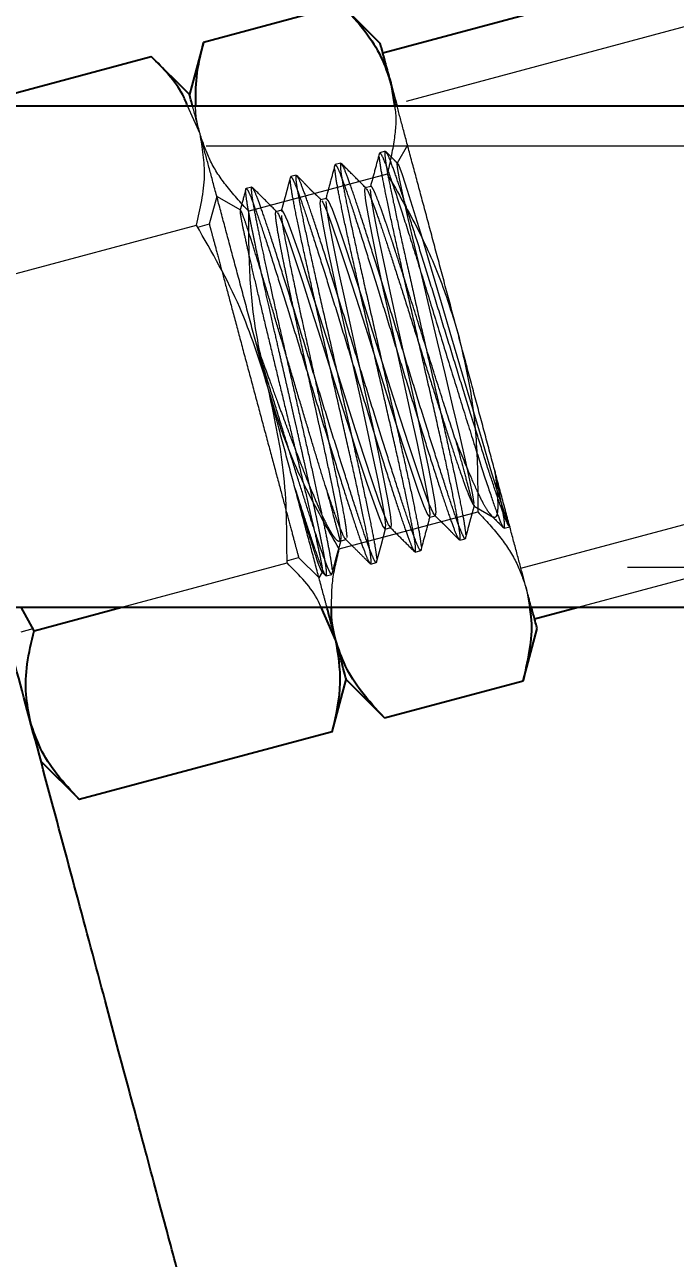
# Model space of a CAD drawing. Header units: millimetres. Extents: x 1293 to 41893, y 1011 to 26911.
# Drawn here: x 12539.2 to 12572.1, y 7027.2 to 7089.6 of the extents above; entities that cross this region are included whole.
import ezdxf

# ---------------------------------------------------------------- set-up
doc = ezdxf.new("R2010")
doc.units = ezdxf.units.MM
doc.header["$LTSCALE"] = 50
doc.linetypes.add('HIDDEN', pattern=[1.905, 1.27, -0.635])
doc.layers.add('CAPA_1', color=7, linetype='Continuous')
doc.layers.add('MAQUINAS', color=11, linetype='Continuous')
doc.styles.add('SLDTEXTSTYLE0', font='TXT', dxfattribs={"width": 0.75})
doc.dimstyles.new('SLDDIMSTYLE0', dxfattribs={"dimtxt": 100, "dimasz": 100, "dimexe": 0, "dimexo": 0.0625, "dimgap": 25, "dimtad": 2, "dimdec": 0, "dimlfac": 1.5, "dimrnd": 1e-09, "dimzin": 12, "dimdsep": 46, "dimtxsty": 'SLDTEXTSTYLE0', "dimsah": 1, "dimcen": 0.09, "dimadec": 0, "dimazin": 3, "dimtfac": 1, "dimtdec": 0, "dimtofl": 0, "dimtmove": 0, "dimatfit": 3, "dimfxl": 1, "dimfrac": 2, "dimtolj": 1, "dimtzin": 12, "dimarcsym": 0})

# ---------------------------------------------------------------- blocks, each defined once
blk = doc.blocks.new('_D_5')
at = {"layer": 'CAPA_1', "transparency": 16777216}
for p, q in [((11574.397, 7831.177), (17588.061, 7831.177)), ((17538.061, 7831.177), (17538.061, 4708.493)), ((16485.165, 4708.493), (17588.061, 4708.493))]:
    blk.add_line(p, q, dxfattribs=at)
for points in [[(17538.061, 7831.177), (17522.676, 7731.177), (17553.445, 7731.177)], [(17538.061, 4708.493), (17553.445, 4808.493), (17522.676, 4808.493)]]:
    blk.add_solid(points, dxfattribs=at)
at = {"layer": 'CAPA_1', "transparency": 16777216, "insert": (17409.154, 6122.057), "char_height": 100, "attachment_point": 1, "rotation": 90, "style": 'SLDTEXTSTYLE0'}
blk.add_mtext('4684', dxfattribs=at)
blk = doc.blocks.new('_D_15')
at = {"layer": 'CAPA_1', "transparency": 16777216}
for p, q in [((6530.125, 8742.377), (6530.125, 9415.646)), ((16745.162, 6492.001), (16745.162, 9415.646)), ((6530.125, 9365.646), (16745.162, 9365.646))]:
    blk.add_line(p, q, dxfattribs=at)
for points in [[(6530.125, 9365.646), (6630.125, 9350.262), (6630.125, 9381.031)], [(16745.162, 9365.646), (16645.162, 9381.031), (16645.162, 9350.262)]]:
    blk.add_solid(points, dxfattribs=at)
at = {"layer": 'CAPA_1', "transparency": 16777216, "insert": (11452.921, 9494.553), "char_height": 100, "attachment_point": 1, "style": 'SLDTEXTSTYLE0'}
blk.add_mtext('15323', dxfattribs=at)

msp = doc.modelspace()

# ---------------------------------------------------------------- linework, layer by layer
at = {"color": 7, "linetype": 'Continuous', "lineweight": 25}
for p, q in [((10357.5921497, 7085.5262403), (13080.519483, 7085.5262403)), ((10380.9601497, 7060.1262403), (13055.031483, 7060.1262403))]:
    msp.add_line(p, q, dxfattribs=at)
at = {"color": 1, "linetype": 'HIDDEN', "lineweight": 18}
for p, q in [((10357.5921497, 7083.4942403), (13078.399483, 7083.4942403)), ((10378.9281497, 7062.1582403), (13059.183483, 7062.1582403))]:
    msp.add_line(p, q, dxfattribs=at)
at = {"layer": 'MAQUINAS', "linetype": 'Continuous', "lineweight": 25}
for p, q in [((12619.1056011, 7104.7549285), (12557.2863482, 7088.1905096)), ((12555.2201477, 7090.6102636), (12548.2065952, 7088.7309878)), ((12557.1569387, 7088.6734725), (12555.2168137, 7090.6135976)), ((12548.2074885, 7088.7343218), (12547.4976805, 7086.085282)), ((12536.2463145, 7085.5262403), (12545.5608894, 7088.0220731)), ((12547.4976805, 7086.085282), (12545.5573707, 7088.0255918)), ((12557.6886248, 7086.6891931), (12557.8748583, 7085.5262403)), ((12539.6255273, 7058.9367165), (12538.9685414, 7060.1262403)), ((12539.6255273, 7058.9367165), (12544.0648905, 7060.1262403)), ((12554.9031118, 7058.447836), (12554.1574127, 7060.1262403)), ((12564.9646466, 7059.5347101), (12567.1722674, 7060.1262403)), ((12564.384248, 7056.4027074), (12565.0940561, 7059.0517471)), ((12554.7249401, 7053.8143316), (12555.4347978, 7056.4635567)), ((12555.4347978, 7056.4635567), (12557.3749229, 7054.5234316)), ((12557.3715889, 7054.5267656), (12564.3851414, 7056.4060414)), ((12554.7258831, 7053.8178509), (12541.9167757, 7050.3856609)), ((12539.9799846, 7052.322452), (12541.9202943, 7050.3821423))]:
    msp.add_line(p, q, dxfattribs=at)
at = {"layer": 'MAQUINAS', "linetype": 'HIDDEN', "lineweight": 18}
for p, q in [((12619.7957852, 7102.1791263), (12557.9765324, 7085.6147074)), ((12548.0293665, 7084.1010027), (12547.3961469, 7085.5262403)), ((12558.537307, 7083.5218681), (12558.0143046, 7082.6160014)), ((12557.12203, 7083.078885), (12557.1286651, 7083.1444236)), ((12557.4103935, 7083.2199125), (12557.1286651, 7083.1444236)), ((12554.8680793, 7082.473751), (12554.8748382, 7082.5405125)), ((12555.1565666, 7082.6160014), (12554.8748382, 7082.5405125)), ((12557.5113961, 7082.059208), (12550.4978436, 7080.1799323)), ((12552.6138883, 7081.8662444), (12552.6210113, 7081.9366014)), ((12552.9027396, 7082.0120903), (12552.6210113, 7081.9366014)), ((12550.6489127, 7081.4081792), (12550.3671843, 7081.3326903)), ((12556.3940034, 7081.3785646), (12556.6757318, 7081.4540534)), ((12556.6757318, 7081.4540534), (12556.6661768, 7081.3943828)), ((12548.8780694, 7080.9336657), (12548.5006162, 7079.5249911)), ((12550.0948451, 7080.2311599), (12548.8780694, 7080.9336657)), ((12554.1401765, 7080.7746535), (12554.4219049, 7080.8501423)), ((12554.4219049, 7080.8501423), (12554.4090596, 7080.769924)), ((12551.8863496, 7080.1707423), (12552.1680779, 7080.2462312)), ((12552.1680779, 7080.2462312), (12552.1623641, 7080.1721403)), ((12535.0430304, 7076.0388276), (12547.8521378, 7079.4710176)), ((12548.5006162, 7079.5249911), (12547.8965803, 7079.3631401)), ((12564.2744625, 7062.1105123), (12626.0937153, 7078.6749312)), ((12567.1722674, 7060.1262403), (12626.7838995, 7076.0991289)), ((12561.8311789, 7065.3733567), (12561.9019545, 7065.2493563)), ((12555.0803405, 7063.0778212), (12562.0938929, 7064.9570969)), ((12559.6589673, 7064.6858995), (12559.9406957, 7064.7613884)), ((12561.9019545, 7065.2493563), (12561.9064176, 7065.2895898)), ((12561.9019545, 7065.2493563), (12562.8685028, 7064.6913194)), ((12557.4051404, 7064.0819884), (12557.6868688, 7064.1574773)), ((12563.432002, 7064.1278741), (12563.7170219, 7064.2042449)), ((12555.1136412, 7063.4679831), (12555.4328143, 7063.5535053)), ((12555.1204906, 7063.4921812), (12555.1490782, 7063.4866368)), ((12555.1607822, 7063.4843669), (12555.1689775, 7063.5180671)), ((12561.1781326, 7063.5239516), (12561.4598609, 7063.5994405)), ((12558.9243056, 7062.9200405), (12559.206034, 7062.9955293)), ((12544.0648905, 7060.1262403), (12552.4346347, 7062.3689065)), ((12552.4191843, 7062.4845523), (12553.0232202, 7062.6464032)), ((12553.0232202, 7062.6464032), (12554.0544416, 7061.6151819)), ((12556.6704787, 7062.3161294), (12556.9522071, 7062.3916182)), ((12554.0544416, 7061.6151819), (12554.2225375, 7061.9063325)), ((12554.1642648, 7061.9506469), (12554.3882642, 7061.7264217)), ((12554.3951793, 7061.7199862), (12554.4147345, 7061.7194012)), ((12554.4166587, 7061.7122201), (12554.6984826, 7061.7877346)), ((12564.5623701, 7061.0360265), (12564.7080566, 7060.1262403)), ((12538.9770488, 7058.8827429), (12539.5810848, 7059.0445939))]:
    msp.add_line(p, q, dxfattribs=at)
at = {"layer": 'MAQUINAS', "linetype": 'HIDDEN', "lineweight": 18, "flags": 128}
for points in [[(12561.9159666, 7065.3756712), (12561.8454959, 7065.8172799), (12561.6940909, 7066.5609398), (12561.4684788, 7067.5815441), (12561.1783384, 7068.8429717), (12560.8359548, 7070.2993731), (12560.4557704, 7071.8968494), (12560.0538456, 7073.5754616), (12559.6472526, 7075.2714962), (12559.253422, 7076.9199006), (12558.8894702, 7078.4567959), (12558.571531, 7079.8219698), (12558.3141191, 7080.9612525), (12558.1295502, 7081.8286818), (12558.0274401, 7082.3883705), (12558.0143046, 7082.6160014), (12558.0932752, 7082.4998878), (12558.2639437, 7082.0415527), (12558.5223433, 7081.2558011), (12558.8610667, 7080.1702766), (12559.2695205, 7078.8245151), (12559.7343044, 7077.2685264), (12560.2397045, 7075.5609562), (12560.7682802, 7073.7668937), (12561.3015241, 7071.9554089), (12561.8205704, 7070.1969105), (12562.3069226, 7068.560428), (12562.7431751, 7067.1109201), (12563.1136983, 7065.9067173), (12563.4052618, 7064.9971962), (12563.6075697, 7064.4207812), (12563.7136879, 7064.2033516)], [(12554.1919406, 7080.710952), (12554.2528029, 7080.6360542), (12554.4481966, 7080.1885637), (12554.7215552, 7079.4501038), (12555.0650804, 7078.4497785), (12555.4682775, 7077.226755), (12555.9183584, 7075.8287585), (12556.4007334, 7074.3102387), (12557.3984104, 7071.1503143), (12557.8807855, 7069.6317945), (12558.3308664, 7068.233798), (12558.7340634, 7067.0107745), (12559.0775887, 7066.0104492), (12559.3509473, 7065.2719893), (12559.5463409, 7064.8244988), (12559.6589673, 7064.6858995), (12559.6872051, 7064.8622432), (12559.6326756, 7065.3474782), (12559.5001812, 7066.1236825), (12559.2975202, 7067.1617523), (12559.0351873, 7068.4225202), (12558.7259706, 7069.8582611), (12558.3844597, 7071.4145254), (12557.6685111, 7074.6499387), (12557.3270002, 7076.206203), (12557.0177835, 7077.6419439), (12556.7554506, 7078.9027118), (12556.5527896, 7079.9407816), (12556.4202951, 7080.7169859), (12556.3657657, 7081.2022209), (12556.3940034, 7081.3785646)], [(12556.6474941, 7081.2777098), (12556.7020235, 7080.7924748), (12556.8345179, 7080.0162705), (12557.037179, 7078.9782007), (12557.2995119, 7077.7174327), (12557.6087286, 7076.2816919), (12557.9502395, 7074.7254276), (12558.666188, 7071.4900143), (12559.0076989, 7069.93375), (12559.3169156, 7068.4980091), (12559.5792485, 7067.2372411), (12559.7819096, 7066.1991714), (12559.914404, 7065.4229671), (12559.9689334, 7064.9377321), (12559.9406957, 7064.7613884), (12559.8280693, 7064.8999877), (12559.6326756, 7065.3474782), (12559.359317, 7066.0859381), (12559.0157918, 7067.0862634), (12558.6125947, 7068.3092869), (12558.1625138, 7069.7072834), (12557.6801388, 7071.2258032), (12556.6824618, 7074.3857276), (12556.2000868, 7075.9042474), (12555.7500058, 7077.3022439), (12555.3468088, 7078.5252674), (12555.0032835, 7079.5255927), (12554.7299249, 7080.2640526), (12554.5345313, 7080.7115431), (12554.4219049, 7080.8501423)], [(12551.9300856, 7080.1169204), (12551.998976, 7080.0321431), (12552.1943696, 7079.5846526), (12552.4677283, 7078.8461927), (12552.8112535, 7077.8458674), (12553.2144506, 7076.6228439), (12553.6645315, 7075.2248474), (12554.1469065, 7073.7063276), (12555.1445835, 7070.5464032), (12555.6269585, 7069.0278834), (12556.0770394, 7067.6298869), (12556.4802365, 7066.4068634), (12556.8237617, 7065.4065381), (12557.0971203, 7064.6680782), (12557.292514, 7064.2205877), (12557.4051404, 7064.0819884), (12557.4333782, 7064.2583321), (12557.3788487, 7064.7435671), (12557.2463543, 7065.5197714), (12557.0436932, 7066.5578412), (12556.7813603, 7067.8186091), (12556.4721436, 7069.25435), (12556.1306327, 7070.8106143), (12555.4146842, 7074.0460276), (12555.0731733, 7075.6022919), (12554.7639566, 7077.0380327), (12554.5016237, 7078.2988007), (12554.2989626, 7079.3368705), (12554.1664682, 7080.1130748), (12554.1119388, 7080.5983098), (12554.1401765, 7080.7746535)], [(12554.3936671, 7080.6737987), (12554.4481966, 7080.1885637), (12554.580691, 7079.4123594), (12554.7833521, 7078.3742896), (12555.0456849, 7077.1135216), (12555.3549017, 7075.6777808), (12555.6964125, 7074.1215164), (12556.4123611, 7070.8861032), (12556.753872, 7069.3298389), (12557.0630887, 7067.894098), (12557.3254216, 7066.63333), (12557.5280826, 7065.5952603), (12557.6605771, 7064.819056), (12557.7151065, 7064.333821), (12557.6868688, 7064.1574773), (12557.5742423, 7064.2960765), (12557.3788487, 7064.7435671), (12557.1054901, 7065.482027), (12556.7619649, 7066.4823523), (12556.3587678, 7067.7053758), (12555.9086869, 7069.1033722), (12555.4263118, 7070.6218921), (12554.4286349, 7073.7818165), (12553.9462598, 7075.3003363), (12553.4961789, 7076.6983328), (12553.0929819, 7077.9213563), (12552.7494566, 7078.9216816), (12552.476098, 7079.6601414), (12552.2807044, 7080.107632), (12552.1680779, 7080.2462312)], [(12556.9692888, 7062.4166145), (12557.1961327, 7063.2603253), (12557.4229754, 7064.1040404)]]:
    msp.add_lwpolyline(points, dxfattribs=at)
at = {"layer": 'MAQUINAS', "linetype": 'Continuous', "lineweight": 25}
for points, knots in [([(12555.2201477, 7090.6102636), (12555.6277048, 7090.1727507), (12556.4003553, 7089.3433096), (12557.2371634, 7088.0316087), (12557.5410466, 7087.1280151), (12557.6886248, 7086.6891931)], [0, 0, 0, 0, 0.364750114, 0.6914966782, 1, 1, 1, 1]), ([(12547.8111206, 7085.5262403), (12547.8087331, 7086.011423), (12547.803587, 7087.0571918), (12548.0659533, 7088.1468661), (12548.2065952, 7088.7309878)], [0, 0, 0, 0, 0.4639483478, 1, 1, 1, 1]), ([(12547.3961469, 7085.5262403), (12547.3204077, 7085.7105721), (12546.9445811, 7086.6252483), (12546.1752108, 7087.4019209), (12545.5608894, 7088.0220731)], [0, 0, 0, 0, 0.2015268975, 1, 1, 1, 1]), ([(12557.6886248, 7086.6891931), (12557.6090945, 7086.9860041), (12557.450034, 7087.579626), (12557.3234123, 7088.0521847), (12557.2882574, 7088.1833844), (12557.2863482, 7088.1905096)], [0, 0, 0, 0, 0.4860440093, 0.9720880187, 1, 1, 1, 1]), ([(12558.000237, 7085.5262403), (12557.9924621, 7085.5552569), (12557.8700254, 7086.0121966), (12557.7763508, 7086.361795), (12557.6886248, 7086.6891931)], [0, 0, 0, 0, 0.06350200628, 1, 1, 1, 1]), ([(12547.6474752, 7085.5262403), (12547.6425544, 7085.5446052), (12547.5812751, 7085.7733025), (12547.521135, 7085.9977484), (12547.5054986, 7086.0561042), (12547.4976805, 7086.085282)], [0, 0, 0, 0, 0.04183062581, 0.52091531291, 1, 1, 1, 1]), ([(12548.9474534, 7018.8554029), (12548.9490839, 7018.8493179), (12548.9856645, 7018.7127972), (12548.8520129, 7019.2115915), (12548.5306231, 7020.4110347), (12547.9697788, 7022.5041342), (12547.21109, 7025.3355991), (12546.2589543, 7028.889018), (12545.1319847, 7033.0949259), (12543.8487608, 7037.8839827), (12542.4317297, 7043.1724148), (12540.9038774, 7048.874437), (12539.3819524, 7054.5543385), (12538.3568007, 7058.3802566), (12537.8889658, 7060.1262403)], [0, 0, 0, 0, 0.0042853505, 0.0961456773, 0.1880060041, 0.2798663309, 0.3717266577, 0.4635869846, 0.5554473114, 0.6473076382, 0.739167965, 0.8310282918, 0.9228886187, 1, 1, 1, 1]), ([(12554.9031118, 7058.447836), (12554.8130797, 7058.7838405), (12554.6806129, 7059.2782134), (12554.5085149, 7059.9204915), (12554.4533847, 7060.1262403)], [0, 0, 0, 0, 0.6796579187, 1, 1, 1, 1]), ([(12554.9031118, 7058.447836), (12554.7927536, 7058.8979209), (12554.6589304, 7059.4437055), (12554.688392, 7060.0244164), (12554.6935579, 7060.1262403)], [0, 0, 0, 0, 0.8246565728, 1, 1, 1, 1]), ([(12564.7080566, 7060.1262403), (12564.7360017, 7059.972247), (12564.8515602, 7059.3354545), (12564.7646595, 7058.0912947), (12564.5161994, 7056.9880057), (12564.3851414, 7056.4060414)], [0, 0, 0, 0, 0.1309744211, 0.5416052591, 1, 1, 1, 1]), ([(12565.0940561, 7059.0517471), (12565.0872141, 7059.0772817), (12565.0735302, 7059.1283509), (12564.9753134, 7059.494901), (12564.8608424, 7059.9221126), (12564.8061465, 7060.1262403)], [0, 0, 0, 0, 0.3430500753, 0.6861001507, 1, 1, 1, 1]), ([(12539.4482986, 7054.3067313), (12539.3551809, 7054.7715841), (12539.164642, 7055.7227737), (12539.2416447, 7057.2792422), (12539.4947089, 7058.3718876), (12539.6255273, 7058.9367165)], [0, 0, 0, 0, 0.31587603827, 0.64635095407, 1, 1, 1, 1]), ([(12554.7258831, 7053.8178509), (12554.9178522, 7054.6564289), (12555.2844243, 7056.2577248), (12555.0261373, 7057.7412255), (12554.9031118, 7058.447836)], [0, 0, 0, 0, 0.523687075, 1, 1, 1, 1]), ([(12557.3715889, 7054.5267656), (12556.9640318, 7054.9642785), (12556.1913812, 7055.7937196), (12555.3545731, 7057.1054205), (12555.0506899, 7058.0090141), (12554.9031118, 7058.447836)], [0, 0, 0, 0, 0.36475011241, 0.69149667976, 1, 1, 1, 1]), ([(12541.9167757, 7050.3856609), (12541.5209843, 7050.8097314), (12540.7553373, 7051.6300836), (12539.9106974, 7052.9384617), (12539.6000937, 7053.8575593), (12539.4482986, 7054.3067313)], [0, 0, 0, 0, 0.3536476065, 0.6841211891, 1, 1, 1, 1])]:
    msp.add_open_spline(points, degree=3, knots=knots, dxfattribs=at)
for points in [[(12557.6886248, 7086.6891931), (12557.6076519, 7086.991388), (12557.4457062, 7087.5957776), (12557.282714, 7088.2040727), (12557.1764223, 7088.600759), (12557.1634332, 7088.6492346), (12557.1569387, 7088.6734725)], [(12555.4347978, 7056.4635567), (12555.4283033, 7056.4877945), (12555.4153143, 7056.5362702), (12555.3090226, 7056.9329564), (12555.1460304, 7057.5412516), (12554.9840846, 7058.1456412), (12554.9031118, 7058.447836)]]:
    msp.add_open_spline(points, degree=3, dxfattribs=at)
at = {"layer": 'MAQUINAS', "linetype": 'HIDDEN', "lineweight": 18}
for points, knots in [([(12557.2863482, 7088.1905096), (12557.2493972, 7088.3284126), (12557.173244, 7088.6126204), (12557.1624799, 7088.6527926), (12557.1569387, 7088.6734725)], [0, 0, 0, 0, 0.48521886796, 1, 1, 1, 1]), ([(12548.0293665, 7084.1010027), (12547.9473675, 7084.4070272), (12547.7905291, 7084.992356), (12547.6936862, 7085.3537785), (12547.6474752, 7085.5262403)], [0, 0, 0, 0, 0.52282487011, 1, 1, 1, 1]), ([(12548.0293665, 7084.1010027), (12547.9127017, 7084.5496963), (12547.791856, 7085.0144696), (12547.8104764, 7085.5091267), (12547.8111206, 7085.5262403)], [0, 0, 0, 0, 0.9654031629, 1, 1, 1, 1]), ([(12557.8748583, 7085.5262403), (12557.8868907, 7085.4560633), (12557.9818898, 7084.9019983), (12557.8864259, 7083.7433937), (12557.6409042, 7082.6408036), (12557.5113961, 7082.059208)], [0, 0, 0, 0, 0.064133142, 0.5063477344, 1, 1, 1, 1]), ([(12561.1254974, 7073.8626098), (12560.9523379, 7074.5088501), (12560.6060187, 7075.8013306), (12560.095407, 7077.7069597), (12559.6025064, 7079.5464895), (12559.1353418, 7081.2899716), (12558.7034347, 7082.9018709), (12558.3173983, 7084.3425785), (12558.1034548, 7085.1410266), (12558.000237, 7085.5262403)], [0, 0, 0, 0, 0.1442545146, 0.2885090293, 0.4327635439, 0.5770180586, 0.7212725732, 0.8655270878, 1, 1, 1, 1]), ([(12547.8521378, 7079.4710176), (12548.0441069, 7080.3095955), (12548.410679, 7081.9108914), (12548.152392, 7083.3943921), (12548.0293665, 7084.1010027)], [0, 0, 0, 0, 0.52368707497, 1, 1, 1, 1]), ([(12550.4978436, 7080.1799323), (12550.0902912, 7080.6174278), (12549.3176494, 7081.4468358), (12548.480854, 7082.7584897), (12548.1769532, 7083.6621489), (12548.0293665, 7084.1010027)], [0, 0, 0, 0, 0.3647501141, 0.6914966792, 1, 1, 1, 1]), ([(12557.1116054, 7083.1195076), (12557.0358521, 7082.8377908), (12556.8843484, 7082.274368), (12556.7327935, 7081.7110697), (12556.6570175, 7081.429426)], [0, 0, 0, 0, 0.5000095641, 1, 1, 1, 1]), ([(12557.1286651, 7083.1444236), (12557.1730898, 7083.0960153), (12557.2619392, 7082.9991985), (12557.5891987, 7082.13001), (12558.0434004, 7080.7870665), (12558.6167208, 7078.9995664), (12559.2762856, 7076.8901975), (12559.9888664, 7074.5829704), (12560.7167085, 7072.2187872), (12561.4217213, 7069.939804), (12562.066216, 7067.8866775), (12562.6194189, 7066.1742568), (12563.0438431, 7064.9424445), (12563.3070793, 7064.2577939), (12563.3641268, 7064.2252631), (12563.3840478, 7064.2139033)], [0, 0, 0, 0, 0.07976662021, 0.15953324042, 0.23929986064, 0.31906648085, 0.39883310106, 0.47859972127, 0.55836634149, 0.6381329617, 0.71789958191, 0.79766620212, 0.87743282233, 0.95719944255, 1, 1, 1, 1]), ([(12558.0292999, 7082.6092058), (12557.995109, 7082.643327), (12557.9042977, 7082.7339529), (12557.6845291, 7082.9571811), (12557.5401146, 7083.1032215), (12557.4376235, 7083.2068665)], [0, 0, 0, 0, 0.1491539212, 0.3961536523, 1, 1, 1, 1]), ([(12563.7136879, 7064.2033516), (12563.680578, 7064.2330098), (12563.6143583, 7064.2923263), (12563.3900255, 7064.847819), (12563.080396, 7065.7216437), (12562.6856074, 7066.9132865), (12562.2205507, 7068.3671736), (12561.699741, 7070.0291332), (12561.14066, 7071.8339237), (12560.5620411, 7073.7116305), (12559.9834197, 7075.5893464), (12559.424346, 7077.3941095), (12558.9035095, 7079.0561697), (12558.4385531, 7080.509682), (12558.0433898, 7081.7027233), (12557.7351588, 7082.5713287), (12557.5291636, 7083.0872961), (12557.4711264, 7083.1449861), (12557.4473874, 7083.1685831)], [0, 0, 0, 0, 0.0637261856, 0.1274523712, 0.1911785568, 0.2549047424, 0.318630928, 0.3823571136, 0.4460832992, 0.5098094848, 0.5735356704, 0.637261856, 0.7009880416, 0.7647142272, 0.8284404128, 0.8921665984, 0.955892784, 1, 1, 1, 1]), ([(12554.8575723, 7082.5148387), (12554.7805154, 7082.2284743), (12554.6259007, 7081.6538837), (12554.4745961, 7081.0901063), (12554.3986987, 7080.8073042)], [0, 0, 0, 0, 0.4983800376, 1, 1, 1, 1]), ([(12554.8748382, 7082.5405125), (12554.9079481, 7082.5108543), (12554.9741678, 7082.4515378), (12555.1985005, 7081.896045), (12555.50813, 7081.0222203), (12555.9029186, 7079.8305776), (12556.3679754, 7078.3766905), (12556.888785, 7076.7147309), (12557.4478661, 7074.9099403), (12558.0264849, 7073.0322338), (12558.6051066, 7071.1545168), (12559.1641792, 7069.3497578), (12559.6850199, 7067.6876822), (12560.1499608, 7066.2342274), (12560.5451816, 7065.0409718), (12560.8531983, 7064.1731661), (12561.0569614, 7063.6619213), (12561.1139821, 7063.6044173), (12561.1365226, 7063.5816858)], [0, 0, 0, 0, 0.0638825725, 0.127765145, 0.1916477175, 0.25553029, 0.3194128625, 0.383295435, 0.4471780075, 0.51106058, 0.5749431525, 0.638825725, 0.7027082975, 0.76659087, 0.8304734425, 0.8943560149, 0.9582385874, 1, 1, 1, 1]), ([(12556.4250808, 7081.3642172), (12556.2182607, 7081.5705656), (12555.8045863, 7081.9832963), (12555.3909469, 7082.3961843), (12555.1841102, 7082.6026453)], [0, 0, 0, 0, 0.4999587172, 1, 1, 1, 1]), ([(12561.4669552, 7063.669514), (12561.4658638, 7063.641404), (12561.4615876, 7063.5312701), (12561.3518162, 7063.7209406), (12561.1385338, 7064.2351928), (12560.8259434, 7065.1200679), (12560.4319482, 7066.3087497), (12559.9666788, 7067.7634301), (12559.4459261, 7069.4251772), (12558.8868298, 7071.2300247), (12558.308215, 7073.1077161), (12557.7295925, 7074.9854365), (12557.1705195, 7076.7901968), (12556.6496812, 7078.4522637), (12556.1847312, 7079.9057522), (12555.7895442, 7081.0988818), (12555.4814014, 7081.967158), (12555.27634, 7082.4811468), (12555.2187274, 7082.5387586), (12555.1954879, 7082.5619978)], [0, 0, 0, 0, 0.0213938868, 0.0838205308, 0.1462471748, 0.2086738188, 0.2711004628, 0.3335271068, 0.3959537508, 0.4583803948, 0.5208070388, 0.5832336828, 0.6456603268, 0.7080869708, 0.7705136148, 0.8329402588, 0.8953669028, 0.9577935468, 1, 1, 1, 1]), ([(12552.6035678, 7081.9102573), (12552.5618583, 7081.751898), (12552.5031908, 7081.5291538), (12552.414032, 7081.1889685), (12552.3539616, 7080.9650838), (12552.2965796, 7080.7559843), (12552.2208807, 7080.4858283), (12552.1794483, 7080.3321136), (12552.15067, 7080.2253458)], [0, 0, 0, 0, 0.2997457959, 0.4216151143, 0.532375692, 0.6392828725, 0.7494515084, 1, 1, 1, 1]), ([(12552.6210113, 7081.9366014), (12552.6541211, 7081.9069432), (12552.7203409, 7081.8476267), (12552.9446736, 7081.2921339), (12553.2543031, 7080.4183092), (12553.6490917, 7079.2266664), (12554.1141485, 7077.7727794), (12554.6349581, 7076.1108198), (12555.1940392, 7074.3060292), (12555.772658, 7072.4283226), (12556.3512795, 7070.5506062), (12556.9103527, 7068.7458448), (12557.431191, 7067.0837783), (12557.896141, 7065.6302897), (12558.291328, 7064.43716), (12558.5994707, 7063.5688842), (12558.8045306, 7063.0548986), (12558.8621425, 7062.9972869), (12558.8853813, 7062.9740483)], [0, 0, 0, 0, 0.0637914924, 0.1275829847, 0.1913744771, 0.2551659695, 0.3189574618, 0.3827489542, 0.4465404466, 0.5103319389, 0.5741234313, 0.6379149237, 0.701706416, 0.7654979084, 0.8292894008, 0.8930808931, 0.9568723855, 1, 1, 1, 1]), ([(12554.1705736, 7080.7609534), (12554.1148622, 7080.8136059), (12554.0393059, 7080.8850139), (12553.8596221, 7081.0489808), (12553.7590892, 7081.1450465), (12553.6815411, 7081.2210313), (12553.599701, 7081.3032042), (12553.4779955, 7081.4279169), (12553.2148039, 7081.705444), (12553.0521705, 7081.8730949), (12552.9305252, 7081.9984932)], [0, 0, 0, 0, 0.2693339454, 0.3652734629, 0.4077986556, 0.4495066816, 0.4930243826, 0.540825963, 0.6565503877, 1, 1, 1, 1]), ([(12559.2128964, 7063.0633126), (12559.2118115, 7063.03623), (12559.2074541, 7062.9274512), (12559.0979077, 7063.1173337), (12558.8847287, 7063.6312002), (12558.5721106, 7064.5161786), (12558.1781228, 7065.7048328), (12557.7128515, 7067.1595206), (12557.1920993, 7068.8212657), (12556.6330029, 7070.6261138), (12556.0543882, 7072.5038048), (12555.4757654, 7074.3815261), (12554.9166932, 7076.1862834), (12554.3958519, 7077.8483612), (12553.9309129, 7079.3018089), (12553.535685, 7080.4950911), (12553.2276949, 7081.3627974), (12553.0242005, 7081.8734753), (12552.9673026, 7081.9309572), (12552.9449075, 7081.9535821)], [0, 0, 0, 0, 0.02074415443, 0.08332009573, 0.14589603702, 0.20847197832, 0.27104791961, 0.33362386091, 0.3961998022, 0.4587757435, 0.52135168479, 0.58392762609, 0.64650356738, 0.70907950868, 0.77165544997, 0.83423139127, 0.89680733256, 0.95938327385, 1, 1, 1, 1]), ([(12557.5113961, 7082.059208), (12558.0556279, 7081.1116182), (12559.0873877, 7079.3151685), (12560.3081639, 7076.5704789), (12560.8583194, 7074.7477847), (12561.1254974, 7073.8626098)], [0, 0, 0, 0, 0.36475011284, 0.69149667906, 1, 1, 1, 1]), ([(12550.3499278, 7081.3070516), (12550.2739321, 7081.02443), (12550.1767158, 7080.6628906), (12550.0794001, 7080.30136), (12550.0581578, 7080.2224442)], [0, 0, 0, 0, 0.78171732495, 1, 1, 1, 1]), ([(12554.4258639, 7061.7190682), (12554.4307904, 7061.7308848), (12554.4424121, 7061.7587604), (12554.4423244, 7061.8835693), (12554.4203755, 7062.1006715), (12554.3754994, 7062.4030995), (12554.3159569, 7062.7493698), (12554.2505714, 7063.0975262), (12554.1877801, 7063.417688), (12554.1329636, 7063.691098), (12554.0685402, 7064.0059362), (12553.9935346, 7064.3658228), (12553.8933697, 7064.8389912), (12553.7880077, 7065.3268589), (12553.6772442, 7065.8329722), (12553.5774766, 7066.2851292), (12553.4537232, 7066.8413578), (12553.3041763, 7067.5088252), (12553.1274673, 7068.2929343), (12552.9575837, 7069.0432043), (12552.8008152, 7069.7329889), (12552.6621988, 7070.3408477), (12552.5140347, 7070.9891925), (12552.3606345, 7071.6591842), (12552.1928882, 7072.3924814), (12552.0019259, 7073.2293985), (12551.7662321, 7074.2661844), (12551.5137423, 7075.383449), (12551.1764329, 7076.8883636), (12550.9289459, 7078.0189847), (12550.7586464, 7078.8276018), (12550.6906889, 7079.1556702), (12550.6282293, 7079.4633294), (12550.5713976, 7079.7501024), (12550.4734265, 7080.2601338), (12550.3757127, 7080.8180202), (12550.3534664, 7081.068317), (12550.3437676, 7081.1774403)], [0, 0, 0, 0, 0.02160739275, 0.05097269485, 0.08809208691, 0.11684268501, 0.14625010645, 0.17631432526, 0.19140482809, 0.2077712688, 0.22541359008, 0.24433173009, 0.26452562247, 0.29561360069, 0.31173978889, 0.33074573071, 0.35263108561, 0.37926938289, 0.40867539671, 0.4408486413, 0.46102566033, 0.48245075857, 0.50512386487, 0.52904490369, 0.55247541224, 0.58184396945, 0.61714833771, 0.66339471644, 0.70534379497, 0.79327544363, 0.81090921599, 0.82854302618, 0.84617687427, 0.8638107603, 0.88144468435, 0.94831278929, 1, 1, 1, 1]), ([(12550.3499741, 7081.3063673), (12550.3499974, 7081.3068724), (12550.3511965, 7081.3328755), (12550.3592688, 7081.332782), (12550.3671843, 7081.3326903)], [0, 0, 0, 0, 0.0194264906, 1, 1, 1, 1]), ([(12550.3671843, 7081.3326903), (12550.4002942, 7081.3030321), (12550.4665139, 7081.2437156), (12550.6908467, 7080.6882228), (12551.0004762, 7079.8143981), (12551.3952648, 7078.6227553), (12551.8603215, 7077.1688683), (12552.3811312, 7075.5069086), (12552.9402122, 7073.7021181), (12553.5188311, 7071.8244114), (12554.0974525, 7069.9466954), (12554.6565261, 7068.1419327), (12555.1773631, 7066.4798708), (12555.6423178, 7065.0263648), (12556.0374874, 7063.8333001), (12556.345695, 7062.964782), (12556.5514406, 7062.4493439), (12556.6093643, 7062.3916748), (12556.6329701, 7062.3681728)], [0, 0, 0, 0, 0.0637435835, 0.1274871671, 0.1912307506, 0.2549743341, 0.3187179177, 0.3824615012, 0.4462050847, 0.5099486683, 0.5736922518, 0.6374358353, 0.7011794189, 0.7649230024, 0.8286665859, 0.8924101695, 0.956153753, 1, 1, 1, 1]), ([(12551.9199965, 7080.1538571), (12551.7128112, 7080.3605586), (12551.2983658, 7080.774036), (12550.88407, 7081.1875841), (12550.6768847, 7081.3943953)], [0, 0, 0, 0, 0.49990991756, 1, 1, 1, 1]), ([(12556.9588432, 7062.4571664), (12556.9577661, 7062.4310813), (12556.9533292, 7062.3236258), (12556.8439998, 7062.513725), (12556.6309235, 7063.027208), (12556.3182779, 7063.9122892), (12555.9242974, 7065.1009158), (12555.4590241, 7066.555611), (12554.9382725, 7068.2173542), (12554.3791759, 7070.0222027), (12553.8005612, 7071.8998938), (12553.2219386, 7073.7776145), (12552.6628658, 7075.5823742), (12552.1420269, 7077.2444429), (12551.6770788, 7078.6979246), (12551.2818849, 7079.8910798), (12550.9737678, 7080.7592603), (12550.768974, 7081.2726828), (12550.7114833, 7081.3302722), (12550.6883874, 7081.3534078)], [0, 0, 0, 0, 0.0200457366, 0.0825767504, 0.1451077642, 0.2076387779, 0.2701697917, 0.3327008055, 0.3952318192, 0.457762833, 0.5202938468, 0.5828248605, 0.6453558743, 0.7078868881, 0.7704179018, 0.8329489156, 0.8954799294, 0.9580109431, 1, 1, 1, 1]), ([(12556.4342136, 7081.330978), (12556.4532939, 7081.3149136), (12556.5032741, 7081.2728337), (12556.6693231, 7080.8868835), (12556.9189451, 7080.2231944), (12557.2368313, 7079.30474), (12557.610165, 7078.1793526), (12558.0294021, 7076.8826513), (12558.482011, 7075.4614047), (12558.9546732, 7073.9653182), (12559.4332768, 7072.4470584), (12559.9035181, 7070.960007), (12560.3514217, 7069.5563208), (12560.7636228, 7068.2858783), (12561.128621, 7067.1915996), (12561.4342245, 7066.3189845), (12561.6790051, 7065.673364), (12561.7804543, 7065.4733591), (12561.8311789, 7065.3733567)], [0, 0, 0, 0, 0.0395382773, 0.1035690589, 0.1675998404, 0.2316306219, 0.2956614034, 0.3596921849, 0.4237229664, 0.4877537479, 0.5517845294, 0.6158153109, 0.6798460924, 0.743876874, 0.8079076555, 0.871938437, 0.9359692185, 1, 1, 1, 1]), ([(12560.9597501, 7068.6255732), (12560.7546131, 7069.2594389), (12560.3443395, 7070.5271695), (12559.6437581, 7072.7469), (12558.9369311, 7074.9904583), (12558.3588494, 7076.8105826), (12558.0329913, 7077.8190387), (12557.9075917, 7078.2026669), (12557.8626642, 7078.3397065), (12557.762469, 7078.644248), (12557.6097603, 7079.103571), (12557.4603806, 7079.5442113), (12557.3322383, 7079.9154023), (12557.1739496, 7080.3655047), (12557.0003053, 7080.8350746), (12556.8563736, 7081.1810547), (12556.765591, 7081.3625064), (12556.7087423, 7081.4469572), (12556.6857926, 7081.4518907), (12556.6757318, 7081.4540534)], [0, 0, 0, 0, 0.124895979, 0.2497917951, 0.3746874484, 0.499582939, 0.5696762097, 0.5732076356, 0.579649157, 0.5985148138, 0.6386768262, 0.6839096596, 0.7083913316, 0.740230487, 0.817963521, 0.8790357705, 0.9220785604, 0.9658406656, 1, 1, 1, 1]), ([(12550.0586292, 7080.2233436), (12550.0605307, 7080.1647719), (12550.064342, 7080.0473708), (12550.1547231, 7079.5558214), (12550.3036212, 7078.8458342), (12550.5123808, 7077.912454), (12550.772689, 7076.7866883), (12551.0768091, 7075.4974151), (12551.4150926, 7074.0806425), (12551.7769746, 7072.5757988), (12552.1510753, 7071.0253545), (12552.5255745, 7069.4734228), (12552.8885401, 7067.9645352), (12553.2282624, 7066.5423927), (12553.5336468, 7065.2484006), (12553.7943433, 7064.121187), (12554.0017937, 7063.1926877), (12554.1467094, 7062.4975826), (12554.229793, 7062.0331933), (12554.2249593, 7061.9486772), (12554.2225375, 7061.9063325)], [0, 0, 0, 0, 0.0535526989, 0.1073410209, 0.1613649676, 0.2156245401, 0.27011974, 0.3248505684, 0.3798170267, 0.4350191162, 0.4904568382, 0.546130194, 0.6020391846, 0.6581838115, 0.7145640759, 0.7711799788, 0.8280315215, 0.8851187052, 0.942441531, 1, 1, 1, 1]), ([(12554.3711661, 7066.2886985), (12554.2625004, 7066.6427659), (12554.0446597, 7067.3525607), (12553.6711032, 7068.5924524), (12553.2738918, 7069.920573), (12552.8592229, 7071.3138601), (12552.4388795, 7072.728321), (12552.0235646, 7074.1240163), (12551.6242919, 7075.4598408), (12551.2516419, 7076.6963083), (12550.9154378, 7077.7967569), (12550.6249398, 7078.7266309), (12550.3866287, 7079.461731), (12550.2113231, 7079.9617278), (12550.1081662, 7080.2192692), (12550.0894683, 7080.2132767), (12550.0833968, 7080.2113308)], [0, 0, 0, 0, 0.0720792831, 0.1444964889, 0.2172516198, 0.290344678, 0.363775666, 0.437544586, 0.5116514403, 0.5860962312, 0.6608789607, 0.7359996312, 0.8114582447, 0.8872548033, 0.9633893092, 1, 1, 1, 1]), ([(12551.4662391, 7071.2744194), (12551.2550361, 7072.1745845), (12550.8201387, 7074.0281532), (12550.5050158, 7077.0155121), (12550.5003204, 7079.087171), (12550.4978436, 7080.1799323)], [0, 0, 0, 0, 0.30850068147, 0.63524704016, 1, 1, 1, 1]), ([(12555.1790345, 7063.559423), (12555.1760638, 7063.6666302), (12555.1721268, 7063.808706), (12555.1272346, 7064.1313148), (12555.0864452, 7064.3902885), (12555.0304845, 7064.7127055), (12554.9512717, 7065.1367524), (12554.8578581, 7065.6177684), (12554.740702, 7066.1985299), (12554.5546904, 7067.0922637), (12554.3586226, 7068.0060425), (12554.1574523, 7068.9274002), (12554.0187493, 7069.5604165), (12553.8960546, 7070.1210577), (12553.7632535, 7070.7230329), (12553.6038856, 7071.4419675), (12553.4110378, 7072.3106563), (12553.1547328, 7073.4679775), (12552.9439209, 7074.4274495), (12552.7315658, 7075.4029288), (12552.5835005, 7076.0872083), (12552.4188411, 7076.8623916), (12552.2780653, 7077.5418197), (12552.1541302, 7078.1598584), (12552.0211201, 7078.8517472), (12551.9474501, 7079.2756685), (12551.9107519, 7079.5188479), (12551.9010501, 7079.5858243), (12551.8759477, 7079.7684461), (12551.8581691, 7079.948009), (12551.8565109, 7080.0733886), (12551.8621141, 7080.1302221), (12551.8719079, 7080.1619975), (12551.8817196, 7080.1679387), (12551.8863496, 7080.1707423)], [0, 0, 0, 0, 0.0667367191, 0.0884424946, 0.1050618771, 0.1418115228, 0.1677964698, 0.1949913929, 0.2334825509, 0.2668189999, 0.3334073218, 0.3600682646, 0.3867153065, 0.4133414563, 0.4292705522, 0.460131182, 0.5000981227, 0.5334368205, 0.6000312886, 0.6185930881, 0.6603207634, 0.6926020141, 0.7308247105, 0.7667139384, 0.800050829, 0.8666400712, 0.870462752, 0.8745446337, 0.887724373, 0.9317977976, 0.9522442987, 0.9698575865, 0.9857761873, 1, 1, 1, 1]), ([(12551.4662391, 7071.2744194), (12551.0345833, 7072.6379078), (12550.1283389, 7075.5004974), (12548.6344619, 7078.1063607), (12547.8521378, 7079.4710176)], [0, 0, 0, 0, 0.476312925, 1, 1, 1, 1]), ([(12561.1254974, 7073.8626098), (12561.3367005, 7072.9624447), (12561.7715979, 7071.108876), (12562.0867207, 7068.1215171), (12562.0914162, 7066.0498582), (12562.0938929, 7064.9570969)], [0, 0, 0, 0, 0.30850067989, 0.63524703989, 1, 1, 1, 1]), ([(12550.8892969, 7073.4276344), (12551.0132052, 7073.0888181), (12551.2365846, 7072.4780071), (12551.5923047, 7071.5020962), (12551.9175294, 7070.6114499), (12552.2167801, 7069.8014898), (12552.4581295, 7069.155645), (12552.6762308, 7068.5768311), (12552.8651639, 7068.0817406), (12553.0399269, 7067.627021), (12553.1949066, 7067.2261061), (12553.3531296, 7066.8222463), (12553.5206837, 7066.4000806), (12553.7591157, 7065.8164037), (12554.0382967, 7065.1641246), (12554.3044249, 7064.5873653), (12554.4854771, 7064.225979), (12554.6105814, 7063.9961345), (12554.7047174, 7063.8384456), (12554.7927346, 7063.7072417), (12554.9148752, 7063.5535291), (12555.0297133, 7063.4625128), (12555.0961918, 7063.4842397), (12555.1204906, 7063.4921812)], [0, 0, 0, 0, 0.0676345815, 0.1219302463, 0.1935345739, 0.2454124617, 0.2868701046, 0.3280705734, 0.3690135784, 0.3959311825, 0.4312603643, 0.4627381685, 0.4940621449, 0.5380706182, 0.6192910548, 0.6895751224, 0.7449356035, 0.7764938846, 0.8082923168, 0.8403228828, 0.8725774322, 0.9534251223, 1, 1, 1, 1]), ([(12554.6913717, 7061.8142728), (12554.6799878, 7061.8096894), (12554.6507585, 7061.797921), (12554.5340382, 7062.0388885), (12554.3509792, 7062.5007193), (12554.1086976, 7063.1835717), (12553.8148332, 7064.0589336), (12553.4741973, 7065.1088494), (12553.0937908, 7066.3071911), (12552.6812987, 7067.6252777), (12552.2451328, 7069.0317162), (12551.7946702, 7070.4915108), (12551.3380515, 7071.9742803), (12551.0389938, 7072.9428087), (12550.889465, 7073.427073)], [0, 0, 0, 0, 0.0548137324, 0.1407397568, 0.2266657811, 0.3125918054, 0.3985178297, 0.4844438541, 0.5703698784, 0.6562959027, 0.742221927, 0.8281479514, 0.9140739757, 1, 1, 1, 1]), ([(12552.4346347, 7062.3689065), (12552.4298188, 7063.941896), (12552.4206226, 7066.9455783), (12551.7741584, 7069.8777758), (12551.4662391, 7071.2744194)], [0, 0, 0, 0, 0.523687075, 1, 1, 1, 1]), ([(12555.0803405, 7063.0778212), (12554.5361087, 7064.025411), (12553.5043489, 7065.8218607), (12552.2835727, 7068.5665503), (12551.7334172, 7070.3892445), (12551.4662391, 7071.2744194)], [0, 0, 0, 0, 0.3647501144, 0.6914966793, 1, 1, 1, 1]), ([(12554.4533847, 7060.1262403), (12554.3943689, 7060.3464904), (12554.2237226, 7060.9833512), (12553.8874621, 7062.2382922), (12553.4566197, 7063.8462179), (12552.9891699, 7065.5907646), (12552.4963457, 7067.4300095), (12551.9857138, 7069.3357136), (12551.6393974, 7070.6281841), (12551.4662391, 7071.2744194)], [0, 0, 0, 0, 0.0809769016, 0.234147418, 0.3873179344, 0.5404884508, 0.6936589672, 0.8468294836, 1, 1, 1, 1]), ([(12562.7928463, 7064.7771619), (12562.7376622, 7064.8296947), (12562.6256588, 7064.936317), (12562.4378524, 7065.2678792), (12562.3156139, 7065.5017108), (12562.2788979, 7065.5739416), (12562.2652406, 7065.6010296), (12562.240089, 7065.651432), (12562.0764053, 7065.9842849), (12561.6880402, 7066.838805), (12561.2226325, 7067.9806243), (12560.9597501, 7068.6255732)], [0, 0, 0, 0, 0.1617235433, 0.3282395958, 0.3734721549, 0.386715797, 0.3937410864, 0.3976239038, 0.431314701, 0.6787819155, 1, 1, 1, 1]), ([(12562.9556239, 7067.0324867), (12563.0047928, 7066.6049384), (12563.0753331, 7065.9915543), (12563.0990721, 7065.5248829), (12563.1032996, 7065.3476975), (12563.1039055, 7065.2624133), (12563.1034937, 7065.208601), (12563.1027869, 7065.1787144), (12563.1023366, 7065.1641858), (12563.1004509, 7065.1126799), (12563.095503, 7065.0329354), (12563.0843924, 7064.9320148), (12563.0661074, 7064.8334227), (12563.0284261, 7064.722986), (12562.9666415, 7064.6547207), (12562.8987148, 7064.6800525), (12562.8685028, 7064.6913194)], [0, 0, 0, 0, 0.2803737682, 0.4022393643, 0.4339983024, 0.4656872337, 0.4973062893, 0.4979292896, 0.5026138116, 0.5154222507, 0.5634456258, 0.6119331865, 0.6734401573, 0.7477886958, 0.8878230749, 1, 1, 1, 1]), ([(12562.9556239, 7067.0324867), (12563.0047928, 7066.6049384), (12563.0753331, 7065.9915543), (12563.0990721, 7065.5248829), (12563.1032996, 7065.3476975), (12563.1039055, 7065.2624133), (12563.1034937, 7065.208601), (12563.1027869, 7065.1787144), (12563.1023366, 7065.1641859), (12563.1004509, 7065.11268), (12563.095503, 7065.0329355), (12563.0843925, 7064.932015), (12563.0661074, 7064.8334227), (12563.0284261, 7064.722986), (12562.9666415, 7064.6547207), (12562.8987148, 7064.6800525), (12562.8685028, 7064.6913194)], [0, 0, 0, 0, 0.2803737682, 0.4022393644, 0.4339983025, 0.4656872338, 0.4973062894, 0.4979292799, 0.5026137764, 0.5154221904, 0.5634455456, 0.6119331155, 0.6734401131, 0.7477886958, 0.8878231165, 1, 1, 1, 1]), ([(12552.8447605, 7066.1297087), (12552.8724628, 7066.0418677), (12552.935932, 7065.8406141), (12553.0405696, 7065.5109513), (12553.1652897, 7065.1203231), (12553.3072155, 7064.6795014), (12553.4368332, 7064.2815587), (12553.5575223, 7063.9148192), (12553.6725612, 7063.5687278), (12553.8045234, 7063.1784345), (12553.9540615, 7062.7473936), (12554.1214471, 7062.2881069), (12554.2551668, 7061.9607233), (12554.3434867, 7061.7818016), (12554.3737792, 7061.7464316), (12554.3868192, 7061.7312057)], [0, 0, 0, 0, 0.03477281369, 0.07966842089, 0.13468580071, 0.1998237006, 0.27508063692, 0.3224791818, 0.38413208468, 0.46003656104, 0.55018918076, 0.66886977447, 0.8270755693, 0.92556081493, 1, 1, 1, 1]), ([(12554.1865294, 7061.9732072), (12554.1643473, 7062.0018954), (12554.1105554, 7062.0714649), (12553.8385496, 7062.8795063), (12553.4185357, 7064.2172843), (12553.0365138, 7065.4905815), (12552.8449325, 7066.1291312)], [0, 0, 0, 0, 0.18865002911, 0.45748007889, 0.72793006554, 1, 1, 1, 1]), ([(12555.4161204, 7063.615808), (12555.4074937, 7063.5974942), (12555.3784589, 7063.5358554), (12555.1834062, 7063.9743143), (12554.8498522, 7064.8606863), (12554.5307281, 7065.8126944), (12554.3711661, 7066.2886985)], [0, 0, 0, 0, 0.1235002458, 0.4156668305, 0.7078334153, 1, 1, 1, 1]), ([(12559.2234279, 7063.0216843), (12559.2998363, 7063.3059682), (12559.452539, 7063.8741119), (12559.6055878, 7064.4435842), (12559.682055, 7064.7281077)], [0, 0, 0, 0, 0.50037332067, 1, 1, 1, 1]), ([(12559.9128205, 7064.7727839), (12559.9770837, 7064.7101037), (12560.0660371, 7064.6233416), (12560.26616, 7064.4343806), (12560.4253277, 7064.2790176), (12560.5983947, 7064.1045605), (12560.8697156, 7063.8240119), (12561.0313633, 7063.6590054), (12561.1503787, 7063.537517)], [0, 0, 0, 0, 0.2628814268, 0.363881714, 0.456058272, 0.5539810569, 0.6716121774, 1, 1, 1, 1]), ([(12561.4773406, 7063.6259228), (12561.5188048, 7063.782408), (12561.5778556, 7064.0052644), (12561.6647276, 7064.3336999), (12561.7240535, 7064.5543136), (12561.780923, 7064.7626996), (12561.8557321, 7065.033169), (12561.8998329, 7065.1975923), (12561.9300871, 7065.3103908)], [0, 0, 0, 0, 0.2908861643, 0.4142618978, 0.5288906919, 0.640118364, 0.7531120548, 1, 1, 1, 1]), ([(12562.0938929, 7064.9570969), (12562.5014454, 7064.5196014), (12563.2740871, 7063.6901934), (12564.1108826, 7062.3785395), (12564.4147834, 7061.4748803), (12564.5623701, 7061.0360265)], [0, 0, 0, 0, 0.3647501135, 0.6914966792, 1, 1, 1, 1]), ([(12562.780272, 7064.7646318), (12562.7832114, 7064.7616919), (12562.9911826, 7064.5536778), (12563.1988197, 7064.3464327), (12563.4035222, 7064.1421166)], [0, 0, 0, 0, 0.014133249, 1, 1, 1, 1]), ([(12557.6557328, 7064.1718809), (12557.8625646, 7063.9655216), (12558.2762633, 7063.5527679), (12558.6899247, 7063.1398581), (12558.8967729, 7062.9333857)], [0, 0, 0, 0, 0.4999576436, 1, 1, 1, 1]), ([(12554.7154646, 7061.8127133), (12554.7346421, 7061.8855858), (12554.7697546, 7062.0190099), (12554.828624, 7062.2519235), (12554.8878629, 7062.4824251), (12554.9484876, 7062.7100423), (12555.0087013, 7062.9272988), (12555.0931643, 7063.2224335), (12555.1402298, 7063.3944564), (12555.1737179, 7063.516854)], [0, 0, 0, 0, 0.1597205009, 0.2924362371, 0.4052680178, 0.5076266823, 0.6102573373, 0.7226905082, 1, 1, 1, 1]), ([(12555.3919663, 7063.578549), (12555.4886304, 7063.4818961), (12555.6715772, 7063.2989704), (12555.9978318, 7062.9771006), (12556.3414165, 7062.632451), (12556.5383097, 7062.4346163), (12556.6432644, 7062.3291597)], [0, 0, 0, 0, 0.2635692228, 0.4988321916, 0.7328504555, 1, 1, 1, 1]), ([(12554.6935579, 7060.1262403), (12554.6931827, 7060.527859), (12554.6922835, 7061.4904235), (12554.9374606, 7062.4933525), (12555.0803405, 7063.0778212)], [0, 0, 0, 0, 0.4172382214, 1, 1, 1, 1]), ([(12554.1574127, 7060.1262403), (12554.1155364, 7060.2249102), (12553.7649761, 7061.0509099), (12553.0575527, 7061.7517688), (12552.4346347, 7062.3689065)], [0, 0, 0, 0, 0.1194551881, 1, 1, 1, 1]), ([(12564.8061465, 7060.1262403), (12564.8014898, 7060.1436195), (12564.7420309, 7060.3655232), (12564.6485394, 7060.7144381), (12564.5623701, 7061.0360265)], [0, 0, 0, 0, 0.0783186524, 1, 1, 1, 1])]:
    msp.add_open_spline(points, degree=3, knots=knots, dxfattribs=at)
for points in [[(12551.4662391, 7071.2744194), (12551.2930781, 7071.9206652), (12550.946756, 7073.213157), (12550.4361667, 7075.118702), (12549.9431806, 7076.9585511), (12549.4763357, 7078.7008402), (12549.0432354, 7080.3171924), (12548.6527247, 7081.7745981), (12548.306132, 7083.0680999), (12548.1216217, 7083.7567018), (12548.0293665, 7084.1010027)], [(12561.1781326, 7063.5239516), (12561.1919774, 7063.5661913), (12561.2196672, 7063.6506707), (12561.1361986, 7064.2439079), (12560.9674333, 7065.1554771), (12560.7135088, 7066.3848644), (12560.3893163, 7067.8764956), (12560.0093707, 7069.5762006), (12559.5911546, 7071.4187324), (12559.1533968, 7073.3341953), (12558.7156513, 7075.249612), (12558.2973981, 7077.0922826), (12557.9175888, 7078.7914786), (12557.592888, 7080.2850067), (12557.3408602, 7081.5073157), (12557.1650167, 7082.4453011), (12557.1269818, 7082.775068), (12557.1079644, 7082.9399515)], [(12557.4103935, 7083.2199125), (12557.3965486, 7083.1776728), (12557.3688589, 7083.0931934), (12557.4523275, 7082.4999561), (12557.6210928, 7081.588387), (12557.8750172, 7080.3589997), (12558.1992097, 7078.8673685), (12558.5791554, 7077.1676635), (12558.9973714, 7075.3251317), (12559.4351293, 7073.4096688), (12559.8728747, 7071.4942521), (12560.291128, 7069.6515815), (12560.6709373, 7067.9523855), (12560.995638, 7066.4588574), (12561.2476658, 7065.2365484), (12561.4235094, 7064.298563), (12561.4615442, 7063.9687961), (12561.4805617, 7063.8039126)], [(12558.9243056, 7062.9200405), (12558.9381505, 7062.9622802), (12558.9658402, 7063.0467596), (12558.8823717, 7063.6399968), (12558.7136064, 7064.551566), (12558.4596819, 7065.7809533), (12558.1354894, 7067.2725845), (12557.7555437, 7068.9722895), (12557.3373277, 7070.8148213), (12556.8995699, 7072.7302842), (12556.4618244, 7074.6457009), (12556.0435712, 7076.4883715), (12555.6637619, 7078.1875675), (12555.3390611, 7079.6810956), (12555.0870333, 7080.9034046), (12554.9111897, 7081.84139), (12554.8731549, 7082.1711569), (12554.8541375, 7082.3360404)], [(12555.1565666, 7082.6160014), (12555.1427217, 7082.5737617), (12555.115032, 7082.4892823), (12555.1985005, 7081.896045), (12555.3672658, 7080.9844759), (12555.6211903, 7079.7550886), (12555.9453828, 7078.2634574), (12556.3253285, 7076.5637524), (12556.7435445, 7074.7212206), (12557.1813024, 7072.8057577), (12557.6190478, 7070.890341), (12558.037301, 7069.0476704), (12558.4171103, 7067.3484744), (12558.7418111, 7065.8549463), (12558.9938389, 7064.6326373), (12559.1696825, 7063.6946519), (12559.2077173, 7063.364885), (12559.2267347, 7063.2000015)], [(12556.6704787, 7062.3161294), (12556.6843236, 7062.3583691), (12556.7120133, 7062.4428485), (12556.6285448, 7063.0360857), (12556.4597794, 7063.9476549), (12556.205855, 7065.1770422), (12555.8816625, 7066.6686734), (12555.5017168, 7068.3683784), (12555.0835008, 7070.2109102), (12554.6457429, 7072.1263731), (12554.2079975, 7074.0417898), (12553.7897443, 7075.8844604), (12553.4099349, 7077.5836564), (12553.0852342, 7079.0771845), (12552.8332064, 7080.2994935), (12552.6573628, 7081.2374789), (12552.619328, 7081.5672458), (12552.6003105, 7081.7321293)], [(12552.9027396, 7082.0120903), (12552.8888948, 7081.9698506), (12552.861205, 7081.8853712), (12552.9446736, 7081.2921339), (12553.1134389, 7080.3805648), (12553.3673634, 7079.1511775), (12553.6915559, 7077.6595463), (12554.0715015, 7075.9598413), (12554.4897176, 7074.1173095), (12554.9274754, 7072.2018466), (12555.3652209, 7070.2864299), (12555.7834741, 7068.4437593), (12556.1632834, 7066.7445632), (12556.4879842, 7065.2510352), (12556.740012, 7064.0287262), (12556.9158555, 7063.0907408), (12556.9538904, 7062.7609739), (12556.9729078, 7062.5960904)], [(12550.6489127, 7081.4081792), (12550.6364066, 7081.3810677), (12550.6113944, 7081.3268447), (12550.6514153, 7080.9561297), (12550.7458201, 7080.3824517), (12550.8966487, 7079.598197), (12551.0975033, 7078.6272423), (12551.3426997, 7077.4908023), (12551.6249903, 7076.2159248), (12551.9363829, 7074.8324368), (12552.2681575, 7073.3728824), (12552.6111197, 7071.8715754), (12552.955806, 7070.3638339), (12553.2927152, 7068.8851166), (12553.6125213, 7067.4702294), (12553.9063401, 7066.1523277), (12554.1657716, 7064.9627616), (12554.3837307, 7063.9279722), (12554.5522581, 7063.0776649), (12554.6715095, 7062.4112576), (12554.7017745, 7062.1507372), (12554.716907, 7062.0204769)], [(12552.1466114, 7079.9678769), (12552.1747767, 7079.7432731), (12552.2311073, 7079.2940656), (12552.4722557, 7078.0356189), (12552.8046544, 7076.4366217), (12553.2141365, 7074.5499451), (12553.6664846, 7072.5032905), (12554.1289856, 7070.4187448), (12554.5669022, 7068.4259495), (12554.9484341, 7066.6435846), (12555.2410303, 7065.1931319), (12555.433251, 7064.1172861), (12555.4522662, 7063.8073413), (12555.4617738, 7063.652369)], [(12548.5006162, 7079.5249911), (12548.5090321, 7079.4935825), (12548.525864, 7079.4307652), (12548.660327, 7078.9289425), (12548.8693138, 7078.1489932), (12549.152704, 7077.0913662), (12549.4974876, 7075.8046165), (12549.8909825, 7074.3360736), (12550.317915, 7072.7427399), (12550.6139171, 7071.6380447), (12550.7619182, 7071.0856971)], [(12564.5623701, 7061.0360265), (12564.4701149, 7061.3803274), (12564.2856046, 7062.0689293), (12563.9390118, 7063.3624311), (12563.5485011, 7064.8198368), (12563.1154009, 7066.436189), (12562.6485559, 7068.178478), (12562.1555698, 7070.0183272), (12561.6449806, 7071.9238722), (12561.2986585, 7073.216364), (12561.1254974, 7073.8626098)], [(12550.7619182, 7071.0856971), (12550.9099193, 7070.5333496), (12551.2059215, 7069.4286544), (12551.632854, 7067.8353207), (12552.0263489, 7066.3667778), (12552.3711324, 7065.080028), (12552.6545227, 7064.0224011), (12552.8635095, 7063.2424518), (12552.9979725, 7062.7406291), (12553.0148043, 7062.6778118), (12553.0232202, 7062.6464032)], [(12560.9597501, 7068.6255732), (12561.0706259, 7068.2117791), (12561.2923774, 7067.384191), (12561.5479121, 7066.4305226), (12561.7408238, 7065.7105662), (12561.8010605, 7065.4857598), (12561.8311789, 7065.3733567)], [(12563.44645, 7064.144216), (12563.4499256, 7064.2486318), (12563.4568768, 7064.4574633), (12563.2830075, 7065.4585129), (12563.0647515, 7066.507829), (12562.9556235, 7067.0324871)], [(12554.3711661, 7066.2886985), (12554.4741141, 7065.9044915), (12554.68001, 7065.1360775), (12554.9056473, 7064.2939877), (12555.0656318, 7063.6969171), (12555.1022044, 7063.5604265), (12555.1204906, 7063.4921812)]]:
    msp.add_open_spline(points, degree=3, dxfattribs=at)

# ---------------------------------------------------------------- dimensions: what is measured, and where the dimension line sits
at = {"layer": 'CAPA_1'}
dim = msp.add_linear_dim(base=(16745.1618891, 9365.6463094), p1=(6530.1246702, 8678.8772747), p2=(16745.1618891, 6428.5014528), dimstyle='SLDDIMSTYLE0', dxfattribs=at)
dim.commit()
dim.dimension.update_dxf_attribs({"geometry": '_D_15', "text_midpoint": (11637.6432797, 9365.6463094), "dimtype": 160})
dim = msp.add_linear_dim(base=(17538.0605071, 4708.4929069), p1=(11510.8968592, 7831.1769069), p2=(16421.6646746, 4708.4929069), angle=90, dimstyle='SLDDIMSTYLE0', dxfattribs=at)
dim.commit()
dim.dimension.update_dxf_attribs({"geometry": '_D_5', "text_midpoint": (17538.0605071, 6269.8349069), "dimtype": 160})

doc.saveas('drawing.dxf')
